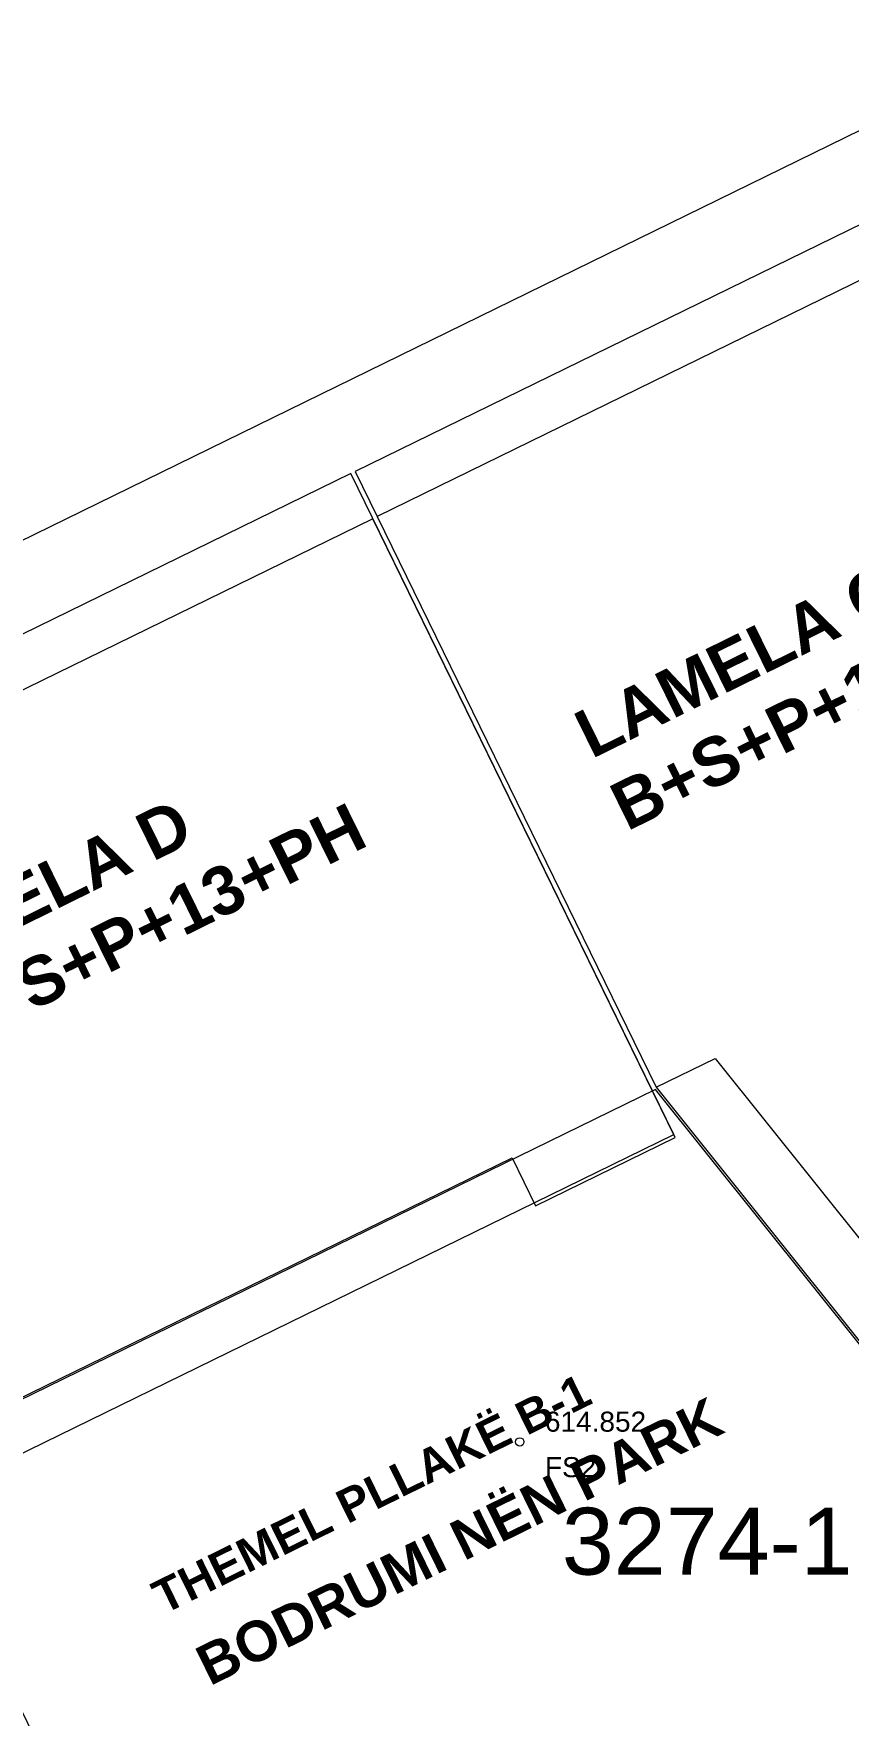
# Model space of a CAD drawing. Header units: metres. Extents: x 7511822 to 7512036, y 4692273 to 4692415.
# Drawn here: x 7511906.6 to 7511931, y 4692364.2 to 4692414.5 of the extents above; entities that cross this region are included whole.
import ezdxf

# ---------------------------------------------------------------- set-up
doc = ezdxf.new("R2010")
doc.units = ezdxf.units.M
for name, color, linetype, lineweight in [('A - Bodrumi -1 Polyline_Pen_No__23', 30, 'Continuous', 0), ('A - Bodrumi -2 Polyline_Pen_No__75', 6, 'Continuous', 0), ('A - Kati karakteristik polyline_Pen_No__8', 14, 'Continuous', 0), ('A - objekti 1 gjendja faktike_Pen_No__3', 30, 'Continuous', 0), ('Matjet', 210, 'Continuous', 0), ('Nr Parceles Baze', 7, 'Continuous', 0), ('Parcela Baze', 7, 'Continuous', 0)]:
    doc.layers.add(name, color=color, linetype=linetype, lineweight=lineweight)
doc.styles.add('GENERATED_STYLE_1', font='arialbd.ttf')
doc.styles.get("Standard").update_dxf_attribs({"font": 'arial.ttf'})

# ---------------------------------------------------------------- blocks, each defined once
blk = doc.blocks.new('*U190', base_point=(7511921.141, 4692372.394, 614.852))
at = {"layer": 'Matjet', "linetype": 'ByBlock', "lineweight": -2}
blk.add_line((7511921.141, 4692372.394, 614.852), (7511921.141, 4692372.394, 614.852), dxfattribs=at)
blk.add_circle((7511921.141, 4692372.394, 614.852), 0.125, dxfattribs=at)
at = {"layer": 'Matjet', "linetype": 'ByBlock', "char_height": 0.6}
for s, insert, attachment_point in [('614.852', (7511921.891, 4692372.994, 614.852), 4), ('FS2', (7511921.891, 4692371.938, 614.852), 1)]:
    blk.add_mtext(s, dxfattribs=dict(at, insert=insert, attachment_point=attachment_point))

msp = doc.modelspace()

# ---------------------------------------------------------------- linework, layer by layer
at = {"layer": 'A - Bodrumi -1 Polyline_Pen_No__23', "color": 30, "linetype": 'Continuous', "lineweight": 20}
for points in [[(7511916.218, 4692401.416), (7511925.22, 4692382.997), (7511934.523, 4692371.382), (7511951.633, 4692385.087), (7511943.037, 4692395.819), (7511943.647, 4692396.307), (7511936.343, 4692411.251)], [(7511925.199, 4692382.931), (7511882.027, 4692361.832), (7511884.617, 4692356.531), (7511905.147, 4692366.564), (7511917.569, 4692341.147), (7511924.116, 4692344.347), (7511924.648, 4692343.684), (7511944.016, 4692359.288), (7511943.588, 4692359.823), (7511945.543, 4692361.394), (7511936.394, 4692372.817), (7511934.515, 4692371.312)]]:
    msp.add_lwpolyline(points, close=True, dxfattribs=at)
at = {"layer": 'A - Bodrumi -2 Polyline_Pen_No__75', "color": 6, "linetype": 'Continuous', "lineweight": 20}
msp.add_lwpolyline([(7511903.687, 4692370.804), (7511925.744, 4692381.583), (7511916.084, 4692401.35), (7511894.027, 4692390.57)], close=True, dxfattribs=at)
at = {"layer": 'A - Kati karakteristik polyline_Pen_No__8', "color": 14, "linetype": 'Continuous'}
for points in [[(7511925.22, 4692382.997), (7511926.989, 4692383.862), (7511936.023, 4692372.584), (7511950.462, 4692384.149), (7511944.085, 4692392.11), (7511944.476, 4692392.423), (7511942.937, 4692394.344), (7511935.654, 4692409.245), (7511916.877, 4692400.068)], [(7511903.029, 4692372.151), (7511920.908, 4692380.889), (7511921.61, 4692379.452), (7511925.788, 4692381.494), (7511916.742, 4692400.002), (7511894.685, 4692389.223)]]:
    msp.add_lwpolyline(points, close=True, dxfattribs=at)
at = {"layer": 'Parcela Baze', "flags": 128}
msp.add_lwpolyline([(7511868.089, 4692380.675), (7511937.066, 4692414.438), (7511937.581, 4692414.509), (7511938.619, 4692414.346), (7511942.993, 4692405.116), (7511951.692, 4692387.847), (7511952.79, 4692386.36), (7511954.994, 4692383.377), (7511958.422, 4692378.737)], dxfattribs=at)

# ---------------------------------------------------------------- block references
at = {"layer": 'Matjet'}
msp.add_blockref('*U190', (7511921.141, 4692372.394, 614.852), dxfattribs=at)

# ---------------------------------------------------------------- texts
at = {"layer": 'A - objekti 1 gjendja faktike_Pen_No__3', "color": 0, "linetype": 'Continuous', "lineweight": 18, "attachment_point": 7, "rotation": 26.2086, "style": 'GENERATED_STYLE_1'}
for s, insert, char_height in [('\\A1;LAMELA C\\PB+S+P+13+PH', (7511924.361, 4692390.624), 1.44603), ('\\A1;LAMELA D\\P2B+S+P+13+PH', (7511903.177, 4692383.587), 1.44603), ('\\A1;BODRUMI NËN PARK', (7511911.875, 4692365.066), 1.2)]:
    msp.add_mtext(s, dxfattribs=dict(at, insert=insert, char_height=char_height))
at = {"layer": 'A - objekti 1 gjendja faktike_Pen_No__3', "color": 30, "linetype": 'Continuous', "lineweight": 18, "insert": (7511910.483, 4692367.224), "char_height": 1, "width": 16.76922, "attachment_point": 7, "rotation": 26.2086, "style": 'GENERATED_STYLE_1'}
msp.add_mtext('\\A1;THEMEL PLLAKË B-1', dxfattribs=at)
at = {"layer": 'Nr Parceles Baze'}
msp.add_text('3274-1', height=2, dxfattribs=at).set_placement((7511922.398, 4692368.423))

doc.saveas('drawing.dxf')
